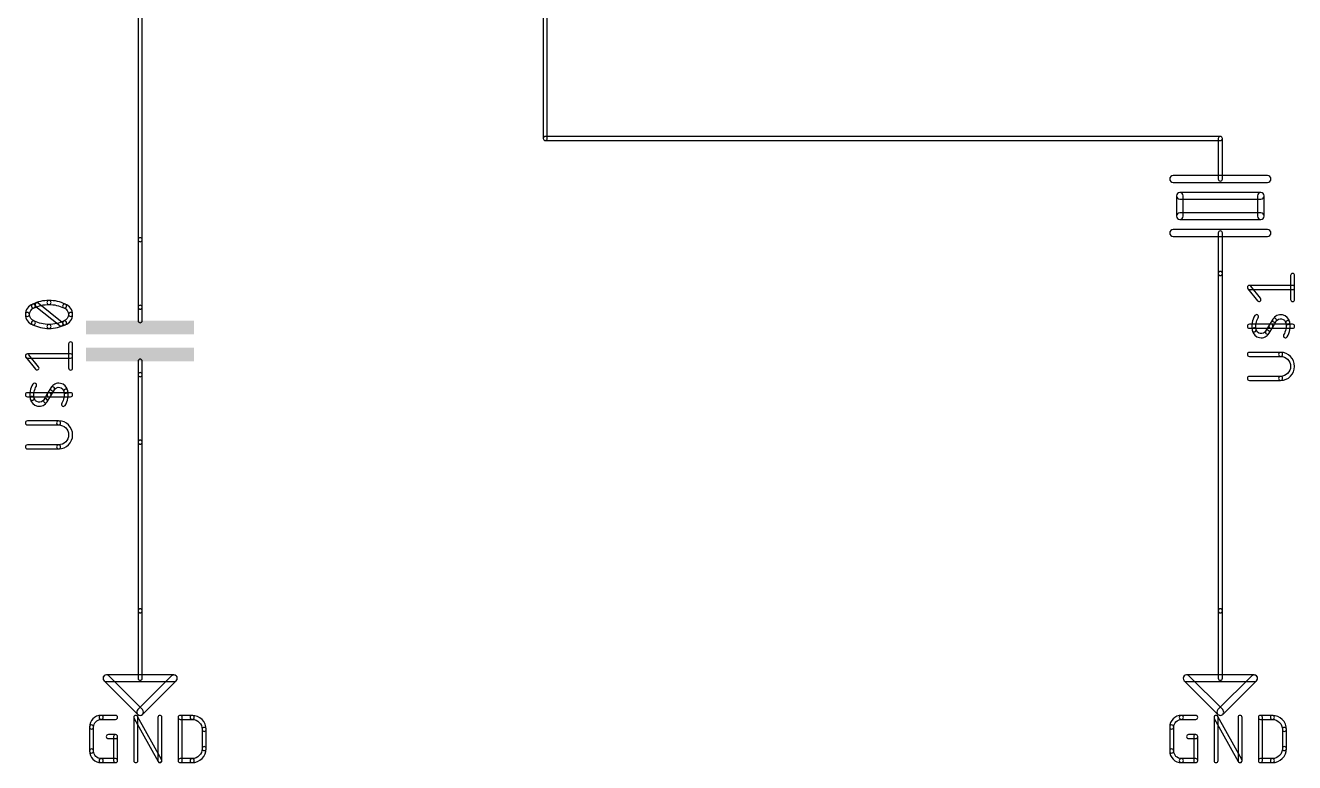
# Model space of a CAD drawing. Extents: x 1.15 to 5.71, y -1.13 to 1.97.
# Drawn here: x 3.83 to 5.71, y -1.125 to -0.032 of the extents above; entities that cross this region are included whole.
import ezdxf

# ---------------------------------------------------------------- set-up
doc = ezdxf.new("R2010")
doc.units = 0
for name, color, linetype in [('125', 251, 'CONTINUOUS'), ('91', 122, 'CONTINUOUS'), ('94', 12, 'CONTINUOUS'), ('95', 251, 'CONTINUOUS'), ('96', 251, 'CONTINUOUS')]:
    doc.layers.add(name, color=color, linetype=linetype)

# ---------------------------------------------------------------- blocks, each defined once
blk = doc.blocks.new('RECT')
blk.add_solid([(-0.5, -0.5), (0.5, -0.5), (-0.5, 0.5), (0.5, 0.5)])

msp = doc.modelspace()

# ---------------------------------------------------------------- linework, layer by layer
at = {"layer": '125'}
for points in [[(3.842862, -0.451149, 1), (3.840916, -0.445473, 0.320464), (3.83, -0.460756, 1), (3.836, -0.460756, -0.320464)], [(3.865, -0.445978, 1), (3.865, -0.439978, 0.113887), (3.840574, -0.445614, 1), (3.843203, -0.451008, -0.113887)], [(3.884652, -0.472635), (3.849096, -0.444191, 1), (3.845348, -0.448876), (3.880904, -0.47732, 1)], [(3.886797, -0.451008, 1), (3.889426, -0.445614, 0.113887), (3.865, -0.439978, 1), (3.865, -0.445978, -0.113887)], [(3.894, -0.460756, 1), (3.9, -0.460756, 0.320459), (3.889084, -0.445473, 1), (3.887138, -0.451149, -0.320459)], [(3.836, -0.460756, 1), (3.83, -0.460756, 0.320468), (3.840916, -0.476038, 1), (3.842862, -0.470362, -0.320468)], [(3.887138, -0.470362, 1), (3.889084, -0.476038, 0.320463), (3.9, -0.460756, 1), (3.894, -0.460756, -0.320463)], [(3.843203, -0.470503, 1), (3.840574, -0.475897, 0.113887), (3.865, -0.481533, 1), (3.865, -0.475533, -0.113887)], [(3.865, -0.475533, 1), (3.865, -0.481533, 0.113887), (3.889426, -0.475897, 1), (3.886797, -0.470503, -0.113887)], [(3.9, -0.540073), (3.9, -0.504518, 1), (3.894, -0.504518), (3.894, -0.540073, 1)], [(3.849565, -0.538199), (3.835343, -0.520422, 1), (3.830657, -0.52417), (3.84488, -0.541948, 1)], [(3.833, -0.525296), (3.897, -0.525296, 1), (3.897, -0.519296), (3.833, -0.519296, 1)], [(3.846239, -0.567055, 1), (3.841094, -0.563968, 0.182263), (3.83716, -0.585606, 1), (3.843062, -0.584527, -0.182263)], [(3.886938, -0.574939, 1), (3.89284, -0.573861, 0.691676), (3.867761, -0.569301, 1), (3.872906, -0.572388, -0.691676)], [(3.897, -0.576733), (3.833, -0.576733, 1), (3.833, -0.582733), (3.897, -0.582733, 1)], [(3.843062, -0.584527, 1), (3.83716, -0.585606, 0.691673), (3.862239, -0.590166, 1), (3.857094, -0.587079, -0.691673)], [(3.862428, -0.57819), (3.857094, -0.587079, 1), (3.862239, -0.590166), (3.867572, -0.581277, 1)], [(3.867572, -0.581277), (3.872906, -0.572388, 1), (3.867761, -0.569301), (3.862428, -0.57819, 1)], [(3.883761, -0.592412, 1), (3.888906, -0.595499, 0.182257), (3.89284, -0.573861, 1), (3.886938, -0.574939, -0.182257)], [(3.879222, -0.618445), (3.833, -0.618445, 1), (3.833, -0.624445), (3.879222, -0.624445, 1)], [(3.879222, -0.654, 1), (3.879222, -0.66, 1), (3.879222, -0.618444, 1), (3.879222, -0.624444, -1)], [(3.833, -0.66), (3.879222, -0.66, 1), (3.879222, -0.654), (3.833, -0.654, 1)]]:
    msp.add_lwpolyline(points, format="xyb", close=True, dxfattribs=at)
at = {"layer": '91'}
for points in [[(3.997, 0.6), (3.997, -0.35, 1), (4.003, -0.35), (4.003, 0.6, 1)], [(4.597, 0.5), (4.597, -0.2, 1), (4.603, -0.2), (4.603, 0.5, 1)], [(4.6, -0.203), (5.6, -0.203, 1), (5.6, -0.197), (4.6, -0.197, 1)], [(5.597, -0.4), (5.597, -0.9, 1), (5.603, -0.9), (5.603, -0.4, 1)], [(3.997, -0.65), (3.997, -0.9, 1), (4.003, -0.9), (4.003, -0.65, 1)]]:
    msp.add_lwpolyline(points, format="xyb", close=True, dxfattribs=at)
at = {"layer": '94'}
for points in [[(5.597, -0.2), (5.597, -0.26, 1), (5.603, -0.26), (5.603, -0.2, 1)], [(5.67, -0.255), (5.53, -0.255, 1), (5.53, -0.265), (5.67, -0.265, 1)], [(5.66, -0.28), (5.54, -0.28, 1), (5.54, -0.29), (5.66, -0.29, 1)], [(5.535, -0.285), (5.535, -0.315, 1), (5.545, -0.315), (5.545, -0.285, 1)], [(5.665, -0.315), (5.665, -0.285, 1), (5.655, -0.285), (5.655, -0.315, 1)], [(5.54, -0.32), (5.66, -0.32, 1), (5.66, -0.31), (5.54, -0.31, 1)], [(5.67, -0.335), (5.53, -0.335, 1), (5.53, -0.345), (5.67, -0.345, 1)], [(5.597, -0.34), (5.597, -0.4, 1), (5.603, -0.4), (5.603, -0.34, 1)], [(3.997, -0.35), (3.997, -0.45, 1), (4.003, -0.45), (4.003, -0.35, 1)], [(3.997, -0.45), (3.997, -0.47, 1), (4.003, -0.47), (4.003, -0.45, 1)], [(4.003, -0.55), (4.003, -0.53, 1), (3.997, -0.53), (3.997, -0.55, 1)], [(4.003, -0.65), (4.003, -0.55, 1), (3.997, -0.55), (3.997, -0.65, 1)], [(3.997, -0.9), (3.997, -1, 1), (4.003, -1), (4.003, -0.9, 1)], [(5.597, -0.9), (5.597, -1, 1), (5.603, -1), (5.603, -0.9, 1)], [(4.003536, -1.046464), (3.953536, -0.996464, 1), (3.946464, -1.003536), (3.996464, -1.053536, 1)], [(3.95, -1.005), (4.05, -1.005, 1), (4.05, -0.995), (3.95, -0.995, 1)], [(4.046464, -0.996464), (3.996464, -1.046464, 1), (4.003536, -1.053536), (4.053536, -1.003536, 1)], [(5.603536, -1.046464), (5.553536, -0.996464, 1), (5.546464, -1.003536), (5.596464, -1.053536, 1)], [(5.55, -1.005), (5.65, -1.005, 1), (5.65, -0.995), (5.55, -0.995, 1)], [(5.646464, -0.996464), (5.596464, -1.046464, 1), (5.603536, -1.053536), (5.653536, -1.003536, 1)]]:
    msp.add_lwpolyline(points, format="xyb", close=True, dxfattribs=at)
at = {"layer": '95'}
for points in [[(5.71, -0.438555), (5.71, -0.403, 1), (5.704, -0.403), (5.704, -0.438555, 1)], [(5.659565, -0.436681), (5.645343, -0.418904, 1), (5.640657, -0.422652), (5.65488, -0.44043, 1)], [(5.643, -0.423778), (5.707, -0.423778, 1), (5.707, -0.417778), (5.643, -0.417778, 1)], [(5.656239, -0.465537, 1), (5.651094, -0.46245, 0.182263), (5.64716, -0.484088, 1), (5.653062, -0.48301, -0.182263)], [(5.677572, -0.479759), (5.682906, -0.47087, 1), (5.677761, -0.467783), (5.672428, -0.476672, 1)], [(5.696938, -0.473421, 1), (5.70284, -0.472343, 0.691676), (5.677761, -0.467783, 1), (5.682906, -0.47087, -0.691676)], [(5.693761, -0.490894, 1), (5.698906, -0.493981, 0.182257), (5.70284, -0.472343, 1), (5.696938, -0.473421, -0.182257)], [(5.707, -0.475215), (5.643, -0.475215, 1), (5.643, -0.481215), (5.707, -0.481215, 1)], [(5.653062, -0.48301, 1), (5.64716, -0.484088, 0.691673), (5.672239, -0.488648, 1), (5.667094, -0.485561, -0.691673)], [(5.672428, -0.476672), (5.667094, -0.485561, 1), (5.672239, -0.488648), (5.677572, -0.479759, 1)], [(5.689222, -0.516927), (5.643, -0.516927, 1), (5.643, -0.522927), (5.689222, -0.522927, 1)], [(5.689222, -0.552482, 1), (5.689222, -0.558482, 1), (5.689222, -0.516926, 1), (5.689222, -0.522926, -1)], [(5.643, -0.558482), (5.689222, -0.558482, 1), (5.689222, -0.552482), (5.643, -0.552482, 1)]]:
    msp.add_lwpolyline(points, format="xyb", close=True, dxfattribs=at)
at = {"layer": '96'}
for points in [[(3.942222, -1.061, 1), (3.942222, -1.055, 0.414208), (3.925, -1.072222, 1), (3.931, -1.072222, -0.414208)], [(3.931, -1.107778), (3.931, -1.072222, 1), (3.925, -1.072222), (3.925, -1.107778, 1)], [(3.942222, -1.061), (3.963555, -1.061, 1), (3.963555, -1.055), (3.942222, -1.055, 1)], [(3.996643, -1.122), (3.996643, -1.058, 1), (3.990643, -1.058), (3.990643, -1.122, 1)], [(3.991021, -1.059457), (4.026576, -1.123457, 1), (4.031821, -1.120543), (3.996266, -1.056543, 1)], [(4.032199, -1.122), (4.032199, -1.058, 1), (4.026199, -1.058), (4.026199, -1.122, 1)], [(4.062286, -1.122), (4.062286, -1.058, 1), (4.056286, -1.058), (4.056286, -1.122, 1)], [(4.059286, -1.061), (4.077064, -1.061, 1), (4.077064, -1.055), (4.059286, -1.055, 1)], [(4.091842, -1.075778, 1), (4.097842, -1.075778, 0.414214), (4.077064, -1.055, 1), (4.077064, -1.061, -0.414214)], [(5.542222, -1.061, 1), (5.542222, -1.055, 0.414208), (5.525, -1.072222, 1), (5.531, -1.072222, -0.414208)], [(5.531, -1.107778), (5.531, -1.072222, 1), (5.525, -1.072222), (5.525, -1.107778, 1)], [(5.542222, -1.061), (5.563555, -1.061, 1), (5.563555, -1.055), (5.542222, -1.055, 1)], [(5.596643, -1.122), (5.596643, -1.058, 1), (5.590643, -1.058), (5.590643, -1.122, 1)], [(5.591021, -1.059457), (5.626576, -1.123457, 1), (5.631821, -1.120543), (5.596266, -1.056543, 1)], [(5.632199, -1.122), (5.632199, -1.058, 1), (5.626199, -1.058), (5.626199, -1.122, 1)], [(5.662286, -1.122), (5.662286, -1.058, 1), (5.656286, -1.058), (5.656286, -1.122, 1)], [(5.659286, -1.061), (5.677064, -1.061, 1), (5.677064, -1.055), (5.659286, -1.055, 1)], [(5.691842, -1.075778, 1), (5.697842, -1.075778, 0.414214), (5.677064, -1.055, 1), (5.677064, -1.061, -0.414214)], [(3.952889, -1.089445), (3.963555, -1.089445, 1), (3.963555, -1.083445), (3.952889, -1.083445, 1)], [(3.960555, -1.086445), (3.960555, -1.122, 1), (3.966555, -1.122), (3.966555, -1.086445, 1)], [(4.091842, -1.075778), (4.091842, -1.104222, 1), (4.097842, -1.104222), (4.097842, -1.075778, 1)], [(5.552889, -1.089445), (5.563555, -1.089445, 1), (5.563555, -1.083445), (5.552889, -1.083445, 1)], [(5.560555, -1.086445), (5.560555, -1.122, 1), (5.566555, -1.122), (5.566555, -1.086445, 1)], [(5.691842, -1.075778), (5.691842, -1.104222, 1), (5.697842, -1.104222), (5.697842, -1.075778, 1)], [(3.931, -1.107778, 1), (3.925, -1.107778, 0.414214), (3.942222, -1.125, 1), (3.942222, -1.119, -0.414214)], [(4.077064, -1.119, 1), (4.077064, -1.125, 0.414216), (4.097842, -1.104222, 1), (4.091842, -1.104222, -0.414216)], [(5.531, -1.107778, 1), (5.525, -1.107778, 0.414214), (5.542222, -1.125, 1), (5.542222, -1.119, -0.414214)], [(5.677064, -1.119, 1), (5.677064, -1.125, 0.414216), (5.697842, -1.104222, 1), (5.691842, -1.104222, -0.414216)], [(3.963555, -1.119), (3.942222, -1.119, 1), (3.942222, -1.125), (3.963555, -1.125, 1)], [(4.077064, -1.119), (4.059286, -1.119, 1), (4.059286, -1.125), (4.077064, -1.125, 1)], [(5.563555, -1.119), (5.542222, -1.119, 1), (5.542222, -1.125), (5.563555, -1.125, 1)], [(5.677064, -1.119), (5.659286, -1.119, 1), (5.659286, -1.125), (5.677064, -1.125, 1)]]:
    msp.add_lwpolyline(points, format="xyb", close=True, dxfattribs=at)

# ---------------------------------------------------------------- block references
at = {"layer": '94', "xscale": 0.16, "yscale": 0.02, "rotation": 180}
for p in [(4, -0.48), (4, -0.52)]:
    msp.add_blockref('RECT', p, dxfattribs=at)

doc.saveas('drawing.dxf')
